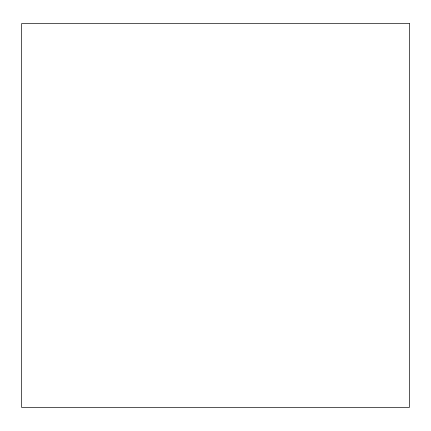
<?xml version="1.0" encoding="UTF-8"?>
<svg xmlns="http://www.w3.org/2000/svg" width="431" height="431" viewBox="0 0 431 431"><rect width="100%" height="100%" fill="white"/><g stroke="black" fill="none" stroke-linecap="round" stroke-linejoin="round"><path stroke-width="0.65" d="M409.45 23.64L21.55 23.64L21.55 407.36L409.45 407.36L409.45 23.64"/></g></svg>
